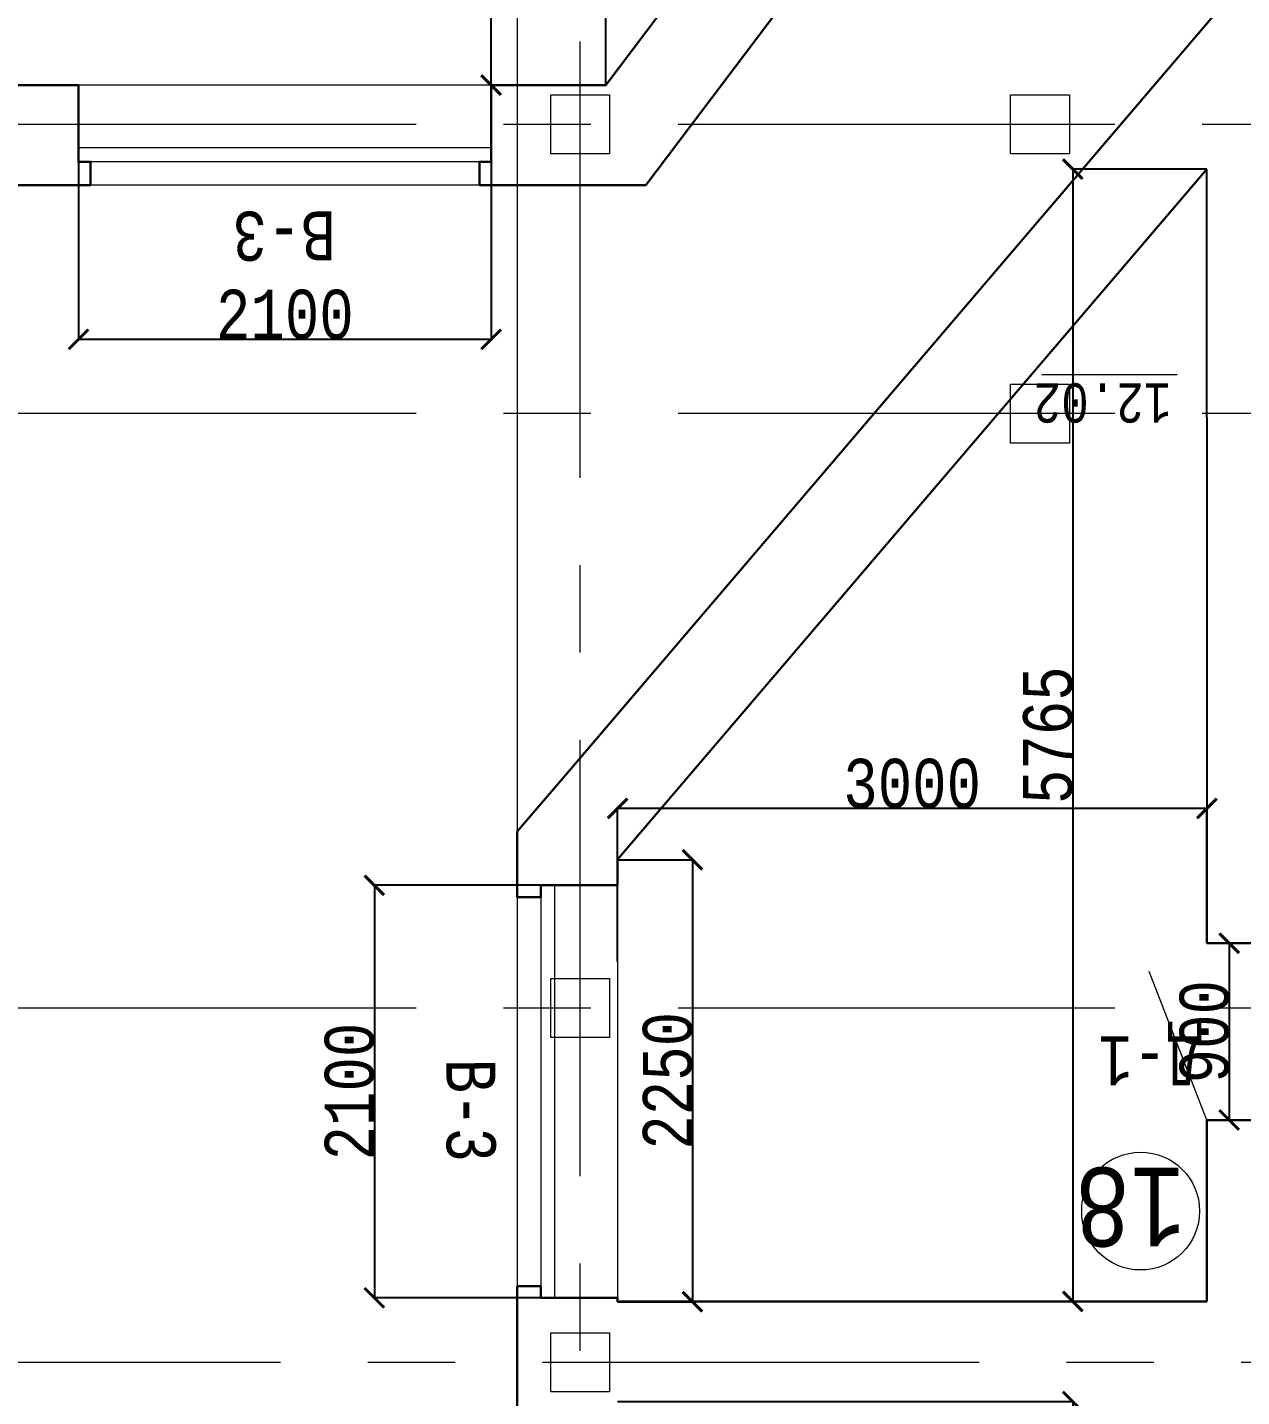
# Model space of a CAD drawing. Header units: millimetres. Extents: x -689206 to 4969298, y -1019800 to 703299.
# Drawn here: x -113517 to -107337, y -591246 to -584275 of the extents above; entities that cross this region are included whole.
import ezdxf

# ---------------------------------------------------------------- set-up
doc = ezdxf.new("R2010")
doc.units = ezdxf.units.MM
doc.linetypes.add('осеваяX2', pattern=[101.6, 63.5, -12.7, 12.7, -12.7])
for name, color, linetype, lineweight in [('несущие', 7, 'Continuous', 30), ('ОКНА', 250, 'Continuous', 20), ('РАЗМЕРЫ', 7, 'Continuous', 9), ('стены', 7, 'Continuous', 20)]:
    doc.layers.add(name, color=color, linetype=linetype, lineweight=lineweight)
doc.layers.add('четотам', color=7, linetype='Continuous')
doc.styles.add('Аннотативный', font='isocteur.ttf', dxfattribs={"width": 0.7, "height": 250})
doc.dimstyles.new('Аннотативный', dxfattribs={"dimscale": 0, "dimtxt": 250, "dimasz": 100, "dimexe": 1.25, "dimexo": 0.625, "dimtad": 1, "dimdec": 0, "dimtxsty": 'Аннотативный', "dimblk": 'ARCHTICK', "dimcen": 2.5, "dimadec": 0, "dimazin": 0, "dimtfac": 1, "dimtdec": 0, "dimtmove": 0, "dimatfit": 3, "dimfxl": 1, "dimarcsym": 0})

# ---------------------------------------------------------------- blocks, each defined once
blk = doc.blocks.new('_ArchTick')
at = {"color": 0, "linetype": 'ByBlock', "const_width": 0.15}
blk.add_lwpolyline([(-0.5, -0.5), (0.5, 0.5)], dxfattribs=at)
blk = doc.blocks.new('*D3316')
at = {"layer": 'Defpoints', "color": 0, "lineweight": 0, "transparency": 16777216}
for p in [(-107513.5, -584995.8), (-108196.2, -590760.7), (-107513.5, -590760.7)]:
    blk.add_point(p, dxfattribs=at)
at = {"layer": 'РАЗМЕРЫ', "color": 0, "lineweight": -2, "transparency": 16777216}
for p, q in [((-107514.1, -584995.8), (-108197.4, -584995.8)), ((-108196.2, -584995.8), (-108196.2, -590760.7)), ((-107514.1, -590760.7), (-108197.4, -590760.7))]:
    blk.add_line(p, q, dxfattribs=at)
at = {"layer": 'РАЗМЕРЫ', "color": 0, "lineweight": -2, "transparency": 16777216, "xscale": 100, "yscale": 100, "zscale": 100}
for p, rotation in [((-108196.2, -584995.8), 90), ((-108196.2, -590760.7), 270)]:
    blk.add_blockref('_ArchTick', p, dxfattribs=dict(at, rotation=rotation))
at = {"layer": 'РАЗМЕРЫ', "color": 0, "lineweight": 5, "transparency": 16777216, "insert": (-108321.8, -587878.2), "char_height": 250, "attachment_point": 5, "rotation": 90, "style": 'Аннотативный'}
blk.add_mtext('5765', dxfattribs=at)
blk = doc.blocks.new('*D3317')
at = {"layer": 'Defpoints', "color": 0, "lineweight": 0, "transparency": 16777216}
for p in [(-110513.5, -588512.7), (-110513.5, -590762.7), (-110131.9, -590762.7)]:
    blk.add_point(p, dxfattribs=at)
at = {"layer": 'РАЗМЕРЫ', "color": 0, "lineweight": -2, "transparency": 16777216}
for p, q in [((-110512.9, -588512.7), (-110130.7, -588512.7)), ((-110131.9, -588512.7), (-110131.9, -590762.7)), ((-110512.9, -590762.7), (-110130.7, -590762.7))]:
    blk.add_line(p, q, dxfattribs=at)
at = {"layer": 'РАЗМЕРЫ', "color": 0, "lineweight": -2, "transparency": 16777216, "xscale": 100, "yscale": 100, "zscale": 100}
for p, rotation in [((-110131.9, -588512.7), 90), ((-110131.9, -590762.7), 270)]:
    blk.add_blockref('_ArchTick', p, dxfattribs=dict(at, rotation=rotation))
at = {"layer": 'РАЗМЕРЫ', "color": 0, "lineweight": 5, "transparency": 16777216, "insert": (-110257.5, -589637.7), "char_height": 250, "attachment_point": 5, "rotation": 90, "style": 'Аннотативный'}
blk.add_mtext('2250', dxfattribs=at)
blk = doc.blocks.new('*D3450')
at = {"layer": 'Defpoints', "color": 0, "linetype": 'ByBlock', "lineweight": 0, "transparency": 16777216}
for p in [(-113256.8, -584568.6), (-111156.8, -584568.6), (-111156.8, -585862.7)]:
    blk.add_point(p, dxfattribs=at)
at = {"layer": 'РАЗМЕРЫ', "color": 0, "linetype": 'ByBlock', "lineweight": -2, "transparency": 16777216}
for p, q in [((-113256.8, -584569.3), (-113256.8, -585863.9)), ((-111156.8, -584569.3), (-111156.8, -585863.9)), ((-113256.8, -585862.7), (-111156.8, -585862.7))]:
    blk.add_line(p, q, dxfattribs=at)
at = {"layer": 'РАЗМЕРЫ', "color": 0, "linetype": 'ByBlock', "lineweight": -2, "transparency": 16777216, "xscale": 100, "yscale": 100, "zscale": 100, "rotation": 180}
blk.add_blockref('_ArchTick', (-113256.8, -585862.7), dxfattribs=at)
at = {"layer": 'РАЗМЕРЫ', "color": 0, "linetype": 'ByBlock', "lineweight": -2, "transparency": 16777216, "xscale": 100, "yscale": 100, "zscale": 100}
blk.add_blockref('_ArchTick', (-111156.8, -585862.7), dxfattribs=at)
at = {"layer": 'РАЗМЕРЫ', "color": 0, "linetype": 'ByBlock', "lineweight": 5, "transparency": 16777216, "insert": (-112206.8, -585737), "char_height": 250, "attachment_point": 5, "style": 'Аннотативный'}
blk.add_mtext('2100', dxfattribs=at)
blk = doc.blocks.new('*D3451')
at = {"layer": 'Defpoints', "color": 0, "linetype": 'ByBlock', "lineweight": 0, "transparency": 16777216}
for p in [(-111156.8, -569813.5), (-111156.8, -569813.5), (-111156.8, -584568.6)]:
    blk.add_point(p, dxfattribs=at)
at = {"layer": 'РАЗМЕРЫ', "color": 0, "linetype": 'ByBlock', "lineweight": -2, "transparency": 16777216}
for p, q in [((-111157.4, -569813.5), (-111158.1, -569813.5)), ((-111156.8, -584568.6), (-111156.8, -569813.5)), ((-111157.4, -584568.6), (-111158.1, -584568.6))]:
    blk.add_line(p, q, dxfattribs=at)
at = {"layer": 'РАЗМЕРЫ', "color": 0, "linetype": 'ByBlock', "lineweight": -2, "transparency": 16777216, "xscale": 100, "yscale": 100, "zscale": 100}
for p, rotation in [((-111156.8, -569813.5), 90), ((-111156.8, -584568.6), 270)]:
    blk.add_blockref('_ArchTick', p, dxfattribs=dict(at, rotation=rotation))
at = {"layer": 'РАЗМЕРЫ', "color": 0, "linetype": 'ByBlock', "lineweight": 5, "transparency": 16777216, "insert": (-111282.4, -577191.1), "char_height": 250, "attachment_point": 5, "rotation": 90, "style": 'Аннотативный'}
blk.add_mtext('14760', dxfattribs=at)
blk = doc.blocks.new('*D3461')
at = {"layer": 'Defpoints', "color": 0, "linetype": 'ByBlock', "lineweight": 0, "transparency": 16777216}
for p in [(-110513.5, -591270.7), (-110080.7, -595268.6), (-108196.2, -595268.6)]:
    blk.add_point(p, dxfattribs=at)
at = {"layer": 'РАЗМЕРЫ', "color": 0, "linetype": 'ByBlock', "lineweight": -2, "transparency": 16777216}
for p, q in [((-110512.9, -591270.7), (-108194.9, -591270.7)), ((-108196.2, -591270.7), (-108196.2, -595268.6)), ((-110080.1, -595268.6), (-108194.9, -595268.6))]:
    blk.add_line(p, q, dxfattribs=at)
at = {"layer": 'РАЗМЕРЫ', "color": 0, "linetype": 'ByBlock', "lineweight": -2, "transparency": 16777216, "xscale": 100, "yscale": 100, "zscale": 100}
for p, rotation in [((-108196.2, -591270.7), 90), ((-108196.2, -595268.6), 270)]:
    blk.add_blockref('_ArchTick', p, dxfattribs=dict(at, rotation=rotation))
at = {"layer": 'РАЗМЕРЫ', "color": 0, "linetype": 'ByBlock', "lineweight": 5, "transparency": 16777216, "insert": (-108321.8, -593269.7), "char_height": 250, "attachment_point": 5, "rotation": 90, "style": 'Аннотативный'}
blk.add_mtext('3998', dxfattribs=at)
blk = doc.blocks.new('*D3384')
at = {"layer": 'Defpoints', "color": 0, "linetype": 'ByBlock', "lineweight": 0, "transparency": 16777216}
for p in [(-110513.5, -588642.5), (-111751.3, -590742.5), (-110513.5, -590742.5)]:
    blk.add_point(p, dxfattribs=at)
at = {"layer": 'РАЗМЕРЫ', "color": 0, "linetype": 'ByBlock', "lineweight": -2, "transparency": 16777216}
for p, q in [((-110514.1, -588642.5), (-111752.6, -588642.5)), ((-111751.3, -588642.5), (-111751.3, -590742.5)), ((-110514.1, -590742.5), (-111752.6, -590742.5))]:
    blk.add_line(p, q, dxfattribs=at)
at = {"layer": 'РАЗМЕРЫ', "color": 0, "linetype": 'ByBlock', "lineweight": -2, "transparency": 16777216, "xscale": 100, "yscale": 100, "zscale": 100}
for p, rotation in [((-111751.3, -588642.5), 90), ((-111751.3, -590742.5), 270)]:
    blk.add_blockref('_ArchTick', p, dxfattribs=dict(at, rotation=rotation))
at = {"layer": 'РАЗМЕРЫ', "color": 0, "linetype": 'ByBlock', "lineweight": 5, "transparency": 16777216, "insert": (-111877, -589692.5), "char_height": 250, "attachment_point": 5, "rotation": 90, "style": 'Аннотативный'}
blk.add_mtext('2100', dxfattribs=at)
blk = doc.blocks.new('*D3507')
at = {"layer": 'Defpoints', "color": 0, "linetype": 'ByBlock', "lineweight": 0, "transparency": 16777216}
for p in [(-107393.5, -588937.7), (-107399.6, -589837.7), (-107393.5, -589837.7)]:
    blk.add_point(p, dxfattribs=at)
at = {"layer": 'РАЗМЕРЫ', "color": 0, "linetype": 'ByBlock', "lineweight": -2, "transparency": 16777216}
for p, q in [((-107394.1, -588937.7), (-107400.9, -588937.7)), ((-107399.6, -588937.7), (-107399.6, -589837.7)), ((-107394.1, -589837.7), (-107400.9, -589837.7))]:
    blk.add_line(p, q, dxfattribs=at)
at = {"layer": 'РАЗМЕРЫ', "color": 0, "linetype": 'ByBlock', "lineweight": -2, "transparency": 16777216, "xscale": 100, "yscale": 100, "zscale": 100}
for p, rotation in [((-107399.6, -588937.7), 90), ((-107399.6, -589837.7), 270)]:
    blk.add_blockref('_ArchTick', p, dxfattribs=dict(at, rotation=rotation))
at = {"layer": 'РАЗМЕРЫ', "color": 0, "linetype": 'ByBlock', "lineweight": 5, "transparency": 16777216, "insert": (-107525.3, -589387.7), "char_height": 250, "attachment_point": 5, "rotation": 90, "style": 'Аннотативный'}
blk.add_mtext('900', dxfattribs=at)
blk = doc.blocks.new('*D3500')
at = {"layer": 'Defpoints', "color": 0, "lineweight": 0, "ltscale": 150, "transparency": 16777216}
for p in [(-110513.5, -588251), (-107513.5, -588937.7), (-110513.5, -589031)]:
    blk.add_point(p, dxfattribs=at)
at = {"layer": 'РАЗМЕРЫ', "color": 0, "lineweight": -2, "ltscale": 150, "transparency": 16777216}
for p, q in [((-110513.5, -589030.3), (-110513.5, -588249.7)), ((-107513.5, -588251), (-110513.5, -588251)), ((-107513.5, -588937), (-107513.5, -588249.7))]:
    blk.add_line(p, q, dxfattribs=at)
at = {"layer": 'РАЗМЕРЫ', "color": 0, "lineweight": -2, "ltscale": 150, "transparency": 16777216, "xscale": 100, "yscale": 100, "zscale": 100, "rotation": 180}
blk.add_blockref('_ArchTick', (-110513.5, -588251), dxfattribs=at)
at = {"layer": 'РАЗМЕРЫ', "color": 0, "lineweight": -2, "ltscale": 150, "transparency": 16777216, "xscale": 100, "yscale": 100, "zscale": 100}
blk.add_blockref('_ArchTick', (-107513.5, -588251), dxfattribs=at)
at = {"layer": 'РАЗМЕРЫ', "color": 0, "lineweight": 5, "ltscale": 150, "transparency": 16777216, "insert": (-109013.5, -588125.3), "char_height": 250, "attachment_point": 5, "style": 'Аннотативный'}
blk.add_mtext('3000', dxfattribs=at)
blk = doc.blocks.new('*D3476')
at = {"layer": 'Defpoints', "color": 0, "lineweight": 0, "ltscale": 150, "transparency": 16777216}
for p in [(-114172.7, -583401), (-114172.7, -584568.6), (-110572.3, -584568.6)]:
    blk.add_point(p, dxfattribs=at)
at = {"layer": 'РАЗМЕРЫ', "color": 0, "lineweight": -2, "ltscale": 150, "transparency": 16777216}
for p, q in [((-114172.7, -584568), (-114172.7, -583399.7)), ((-110572.3, -583401), (-114172.7, -583401)), ((-110572.3, -584568), (-110572.3, -583399.7))]:
    blk.add_line(p, q, dxfattribs=at)
at = {"layer": 'РАЗМЕРЫ', "color": 0, "lineweight": -2, "ltscale": 150, "transparency": 16777216, "xscale": 100, "yscale": 100, "zscale": 100, "rotation": 180}
blk.add_blockref('_ArchTick', (-114172.7, -583401), dxfattribs=at)
at = {"layer": 'РАЗМЕРЫ', "color": 0, "lineweight": -2, "ltscale": 150, "transparency": 16777216, "xscale": 100, "yscale": 100, "zscale": 100}
blk.add_blockref('_ArchTick', (-110572.3, -583401), dxfattribs=at)
at = {"layer": 'РАЗМЕРЫ', "color": 0, "lineweight": 5, "ltscale": 150, "transparency": 16777216, "insert": (-112372.5, -583275.3), "char_height": 250, "attachment_point": 5, "style": 'Аннотативный'}
blk.add_mtext('3600', dxfattribs=at)

msp = doc.modelspace()

# ---------------------------------------------------------------- linework, layer by layer
at = {"layer": 'несущие', "color": 0}
for p, q in [((-110572.3, -584568.6), (-108325.4, -581585.7)), ((-110368.8, -585078.6), (-108070.4, -582027.4)), ((-114172.7, -584568.6), (-113256.8, -584568.6)), ((-114042.8, -584568.6), (-113256.8, -584568.6)), ((-113256.8, -584958.6), (-113256.8, -584568.6)), ((-111156.8, -584568.6), (-110572.3, -584568.6)), ((-111156.8, -584568.6), (-110572.3, -584568.6)), ((-114042.8, -585078.6), (-113196.8, -585078.6)), ((-114042.8, -585078.6), (-113196.8, -585078.6)), ((-111216.8, -585078.6), (-110368.8, -585078.6)), ((-111216.8, -585078.6), (-110368.8, -585078.6))]:
    msp.add_line(p, q, dxfattribs=at)
at = {"layer": 'ОКНА', "color": 0, "lineweight": 15}
for p, q in [((-111156.8, -584568.6), (-113256.8, -584568.6)), ((-111216.8, -585078.6), (-113196.8, -585078.6))]:
    msp.add_line(p, q, dxfattribs=at)
at = {"layer": 'ОКНА', "lineweight": 13}
for p, q in [((-111156.8, -584888.6), (-113256.8, -584888.6)), ((-111216.8, -584958.6), (-113196.8, -584958.6)), ((-110903.5, -588702.5), (-110903.5, -590682.5)), ((-110833.5, -588642.5), (-110833.5, -590742.5))]:
    msp.add_line(p, q, dxfattribs=at)
at = {"layer": 'РАЗМЕРЫ', "lineweight": 0, "ltscale": 35}
msp.add_line((-111023.5, -557456.6), (-111023.5, -646086), dxfattribs=at)
at = {"layer": 'РАЗМЕРЫ', "lineweight": 30}
for p, q in [((-107768.5, -584554.1), (-107273.5, -583974.1)), ((-113256.8, -584958.6), (-113196.8, -584958.6)), ((-113196.8, -584958.6), (-113196.8, -585078.6)), ((-111156.8, -584958.6), (-111216.8, -584958.6)), ((-111216.8, -584958.6), (-111216.8, -585078.6)), ((-111216.8, -585078.6), (-111216.8, -584958.6)), ((-110768.5, -588069), (-111023.5, -588367.8)), ((-111023.5, -588367.8), (-111023.5, -588511.1)), ((-110903.5, -588702.5), (-111023.5, -588702.5)), ((-111023.5, -588702.5), (-110903.5, -588702.5)), ((-110903.5, -588642.5), (-110903.5, -588702.5)), ((-110903.5, -590682.5), (-111023.5, -590682.5)), ((-111023.5, -590682.5), (-110903.5, -590682.5)), ((-110903.5, -590742.5), (-110903.5, -590682.5))]:
    msp.add_line(p, q, dxfattribs=at)
at = {"layer": 'РАЗМЕРЫ'}
msp.add_line((-107664.8, -586043.7), (-108354.1, -586043.7), dxfattribs=at)
at = {"layer": 'РАЗМЕРЫ', "lineweight": 15}
for p, q in [((-111023.5, -588702.5), (-111023.5, -590682.5)), ((-110513.5, -588642.5), (-110513.5, -590742.5))]:
    msp.add_line(p, q, dxfattribs=at)
at = {"layer": 'РАЗМЕРЫ', "linetype": 'осеваяX2', "lineweight": 5, "ltscale": 35}
msp.add_line((-132230.7, -591070.7), (-65160.7, -591070.7), dxfattribs=at)
at = {"layer": 'стены', "linetype": 'осеваяX2', "lineweight": 5, "ltscale": 35}
for p, q in [((-110703.5, -597236.1), (-110703.5, -548796.3)), ((-65310.7, -584768.6), (-132363.4, -584768.6)), ((-65310.7, -586241.2), (-132363.4, -586241.2)), ((-65310.7, -589268.6), (-132363.4, -589268.6))]:
    msp.add_line(p, q, dxfattribs=at)
at = {"layer": 'стены', "lineweight": 30}
for p, q in [((-111156.8, -584958.6), (-111156.8, -584568.6)), ((-110768.5, -588069), (-107768.5, -584554.1)), ((-110513.5, -588510.7), (-107513.5, -584995.8)), ((-111023.5, -588702.5), (-111023.5, -588511.1)), ((-111023.5, -588513.2), (-111023.5, -588702.5)), ((-110513.5, -588642.5), (-110513.5, -588510.7)), ((-110513.5, -588642.5), (-110513.5, -588512.7)), ((-110903.5, -588642.5), (-110513.5, -588642.5)), ((-107513.5, -588937.7), (-107273.5, -588937.7)), ((-107513.5, -589837.7), (-107513.5, -590760.7)), ((-107273.5, -589837.7), (-107513.5, -589837.7)), ((-111023.5, -590760.7), (-111023.5, -590682.5)), ((-111023.5, -590682.5), (-111023.5, -591751.9)), ((-111023.5, -590760.7), (-111023.5, -591751.9)), ((-110513.5, -590742.5), (-110903.5, -590742.5)), ((-110513.5, -590760.7), (-110513.5, -590742.5)), ((-110513.5, -590762.7), (-110513.5, -590742.5)), ((-110513.5, -590760.7), (-107513.5, -590760.7))]:
    msp.add_line(p, q, dxfattribs=at)
at = {"layer": 'стены', "lineweight": 25}
for q in [(-107513.5, -584995.8), (-107513.5, -588937.7)]:
    msp.add_line((-107513.5, -586260.7), q, dxfattribs=at)
at = {"layer": 'стены', "lineweight": 9}
msp.add_line((-107513.5, -589837.7), (-107807.6, -589081.3), dxfattribs=at)
at = {"layer": 'стены'}
msp.add_line((-107513.5, -590760.7), (-107875.5, -590760.7), dxfattribs=at)
at = {"layer": 'стены', "lineweight": 20}
for points in [[(-110553.5, -584918.6), (-110853.5, -584918.6), (-110853.5, -584618.6), (-110553.5, -584618.6)], [(-110553.5, -589416.6), (-110853.5, -589416.6), (-110853.5, -589116.6), (-110553.5, -589116.6)], [(-110553.5, -591220.7), (-110853.5, -591220.7), (-110853.5, -590920.7), (-110553.5, -590920.7)]]:
    msp.add_lwpolyline(points, close=True, dxfattribs=at)
at = {"layer": 'стены'}
for points in [[(-108213.4, -584918.6), (-108513.4, -584918.6), (-108513.4, -584618.6), (-108213.4, -584618.6)], [(-108213.4, -586391.2), (-108513.4, -586391.2), (-108513.4, -586091.2), (-108213.4, -586091.2)]]:
    msp.add_lwpolyline(points, close=True, dxfattribs=at)
at = {"layer": 'четотам', "lineweight": 13}
msp.add_circle((-107850.7, -590301), 300, dxfattribs=at)

# ---------------------------------------------------------------- texts
at = {"layer": 'РАЗМЕРЫ', "lineweight": 20, "ltscale": 150, "char_height": 250, "width": 922.913, "attachment_point": 1, "style": 'Аннотативный'}
for s, insert, rotation in [('В-3', (-111946.8, -585460.9), 180.25592), ('Д-1', (-107540.7, -589661.5), 180), ('В-3', (-111135.1, -589524.4), 270.25592)]:
    msp.add_mtext(s, dxfattribs=dict(at, insert=insert, rotation=rotation))
at = {"layer": 'РАЗМЕРЫ', "insert": (-107694.1, -586286.6), "char_height": 200, "width": 656.117, "attachment_point": 1, "rotation": 180, "style": 'Аннотативный'}
msp.add_mtext('12.02', dxfattribs=at)
at = {"layer": 'РАЗМЕРЫ', "lineweight": 13, "ltscale": 150, "insert": (-107622.7, -590480.9), "char_height": 401.1, "width": 1460, "attachment_point": 1, "rotation": 180, "style": 'Аннотативный'}
msp.add_mtext('18', dxfattribs=at)

# ---------------------------------------------------------------- dimensions: what is measured, and where the dimension line sits
at = {"layer": 'РАЗМЕРЫ', "color": 18, "linetype": 'ByBlock', "lineweight": 5, "true_color": 0x000000}
dim = msp.add_linear_dim(base=(-111156.8, -569813.5), p1=(-111156.8, -584568.6), p2=(-111156.8, -569813.5), angle=270, text='14760', dimstyle='Аннотативный', dxfattribs=at)
dim.commit()
dim.dimension.update_dxf_attribs({"geometry": '*D3451', "text_midpoint": (-111282.4, -577191.1)})
at = {"layer": 'РАЗМЕРЫ', "lineweight": 5, "ltscale": 150}
for base, p1, p2, picture, middle in [((-114172.7, -583401), (-110572.3, -584568.6), (-114172.7, -584568.6), '*D3476', (-112372.5, -583275.3)), ((-110513.5, -588251), (-107513.5, -588937.7), (-110513.5, -589031), '*D3500', (-109013.5, -588125.3))]:
    dim = msp.add_linear_dim(base=base, p1=p1, p2=p2, angle=180, dimstyle='Аннотативный', dxfattribs=at)
    dim.commit()
    dim.dimension.update_dxf_attribs({"geometry": picture, "text_midpoint": middle})
at = {"layer": 'РАЗМЕРЫ', "color": 18, "linetype": 'ByBlock', "lineweight": 5, "true_color": 0x000000}
dim = msp.add_linear_dim(base=(-111156.8, -585862.7), p1=(-113256.8, -584568.6), p2=(-111156.8, -584568.6), angle=180, dimstyle='Аннотативный', dxfattribs=at)
dim.commit()
dim.dimension.update_dxf_attribs({"geometry": '*D3450', "text_midpoint": (-112206.8, -585737)})
at = {"layer": 'РАЗМЕРЫ', "lineweight": 5}
for base, p1, p2, picture, middle in [((-108196.2, -590760.7), (-107513.5, -584995.8), (-107513.5, -590760.7), '*D3316', (-108321.8, -587878.2)), ((-110131.9, -590762.7), (-110513.5, -588512.7), (-110513.5, -590762.7), '*D3317', (-110257.5, -589637.7))]:
    dim = msp.add_linear_dim(base=base, p1=p1, p2=p2, angle=270, dimstyle='Аннотативный', dxfattribs=at)
    dim.commit()
    dim.dimension.update_dxf_attribs({"geometry": picture, "text_midpoint": middle})
at = {"layer": 'РАЗМЕРЫ', "linetype": 'ByBlock', "lineweight": 5}
for base, p1, p2, picture, middle in [((-111751.3, -590742.5), (-110513.5, -588642.5), (-110513.5, -590742.5), '*D3384', (-111877, -589692.5)), ((-107399.6, -589837.7), (-107393.5, -588937.7), (-107393.5, -589837.7), '*D3507', (-107525.3, -589387.7)), ((-108196.2, -595268.6), (-110513.5, -591270.7), (-110080.7, -595268.6), '*D3461', (-108321.8, -593269.7))]:
    dim = msp.add_linear_dim(base=base, p1=p1, p2=p2, angle=270, dimstyle='Аннотативный', dxfattribs=at)
    dim.commit()
    dim.dimension.update_dxf_attribs({"geometry": picture, "text_midpoint": middle})

doc.saveas('drawing.dxf')
